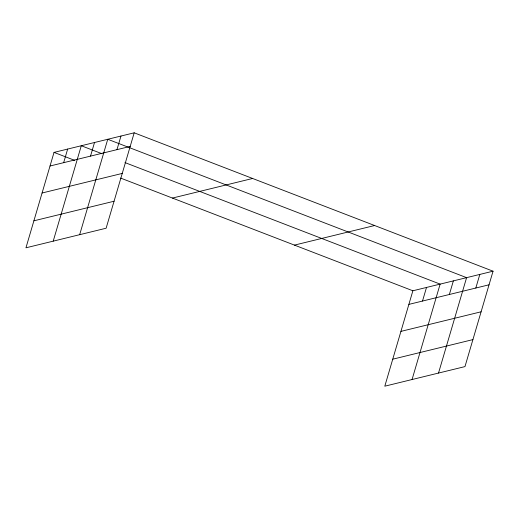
<?xml version="1.0" encoding="UTF-8"?>
<svg xmlns="http://www.w3.org/2000/svg" width="519" height="519" viewBox="0 0 519 519"><rect width="100%" height="100%" fill="white"/><g stroke="black" fill="none" stroke-linecap="round" stroke-linejoin="round"><path stroke-width="0.78" d="M134.2 132.812L54.028 152.398L25.95 247.81L106.123 228.224L134.2 132.812L493.05 271.19L464.972 366.602L384.8 386.188L412.877 290.776L493.05 271.19M63.655 162.681L67.658 149.07M53.21 241.147L81.288 145.742L102.009 153.734M90.514 156.115L94.516 142.511M79.666 234.685L107.744 139.274L466.594 277.652L438.516 373.064M116.963 149.654L120.972 136.043M422.505 301.059L426.508 287.448M412.06 379.525L440.138 284.12L124.956 162.577M449.363 294.494L453.366 280.889M475.819 288.032L479.822 274.421M50.025 166.009L130.191 146.423M42.078 193.003L122.25 173.417M33.897 220.815L114.063 201.229M172.451 198.063L252.623 178.478M294.461 245.111L374.627 225.525M408.875 304.387L489.047 284.801M400.928 331.382L481.1 311.796M392.747 359.193L472.913 339.608M54.028 152.398L74.755 160.39M120.642 178.088L412.877 290.776"/></g></svg>
